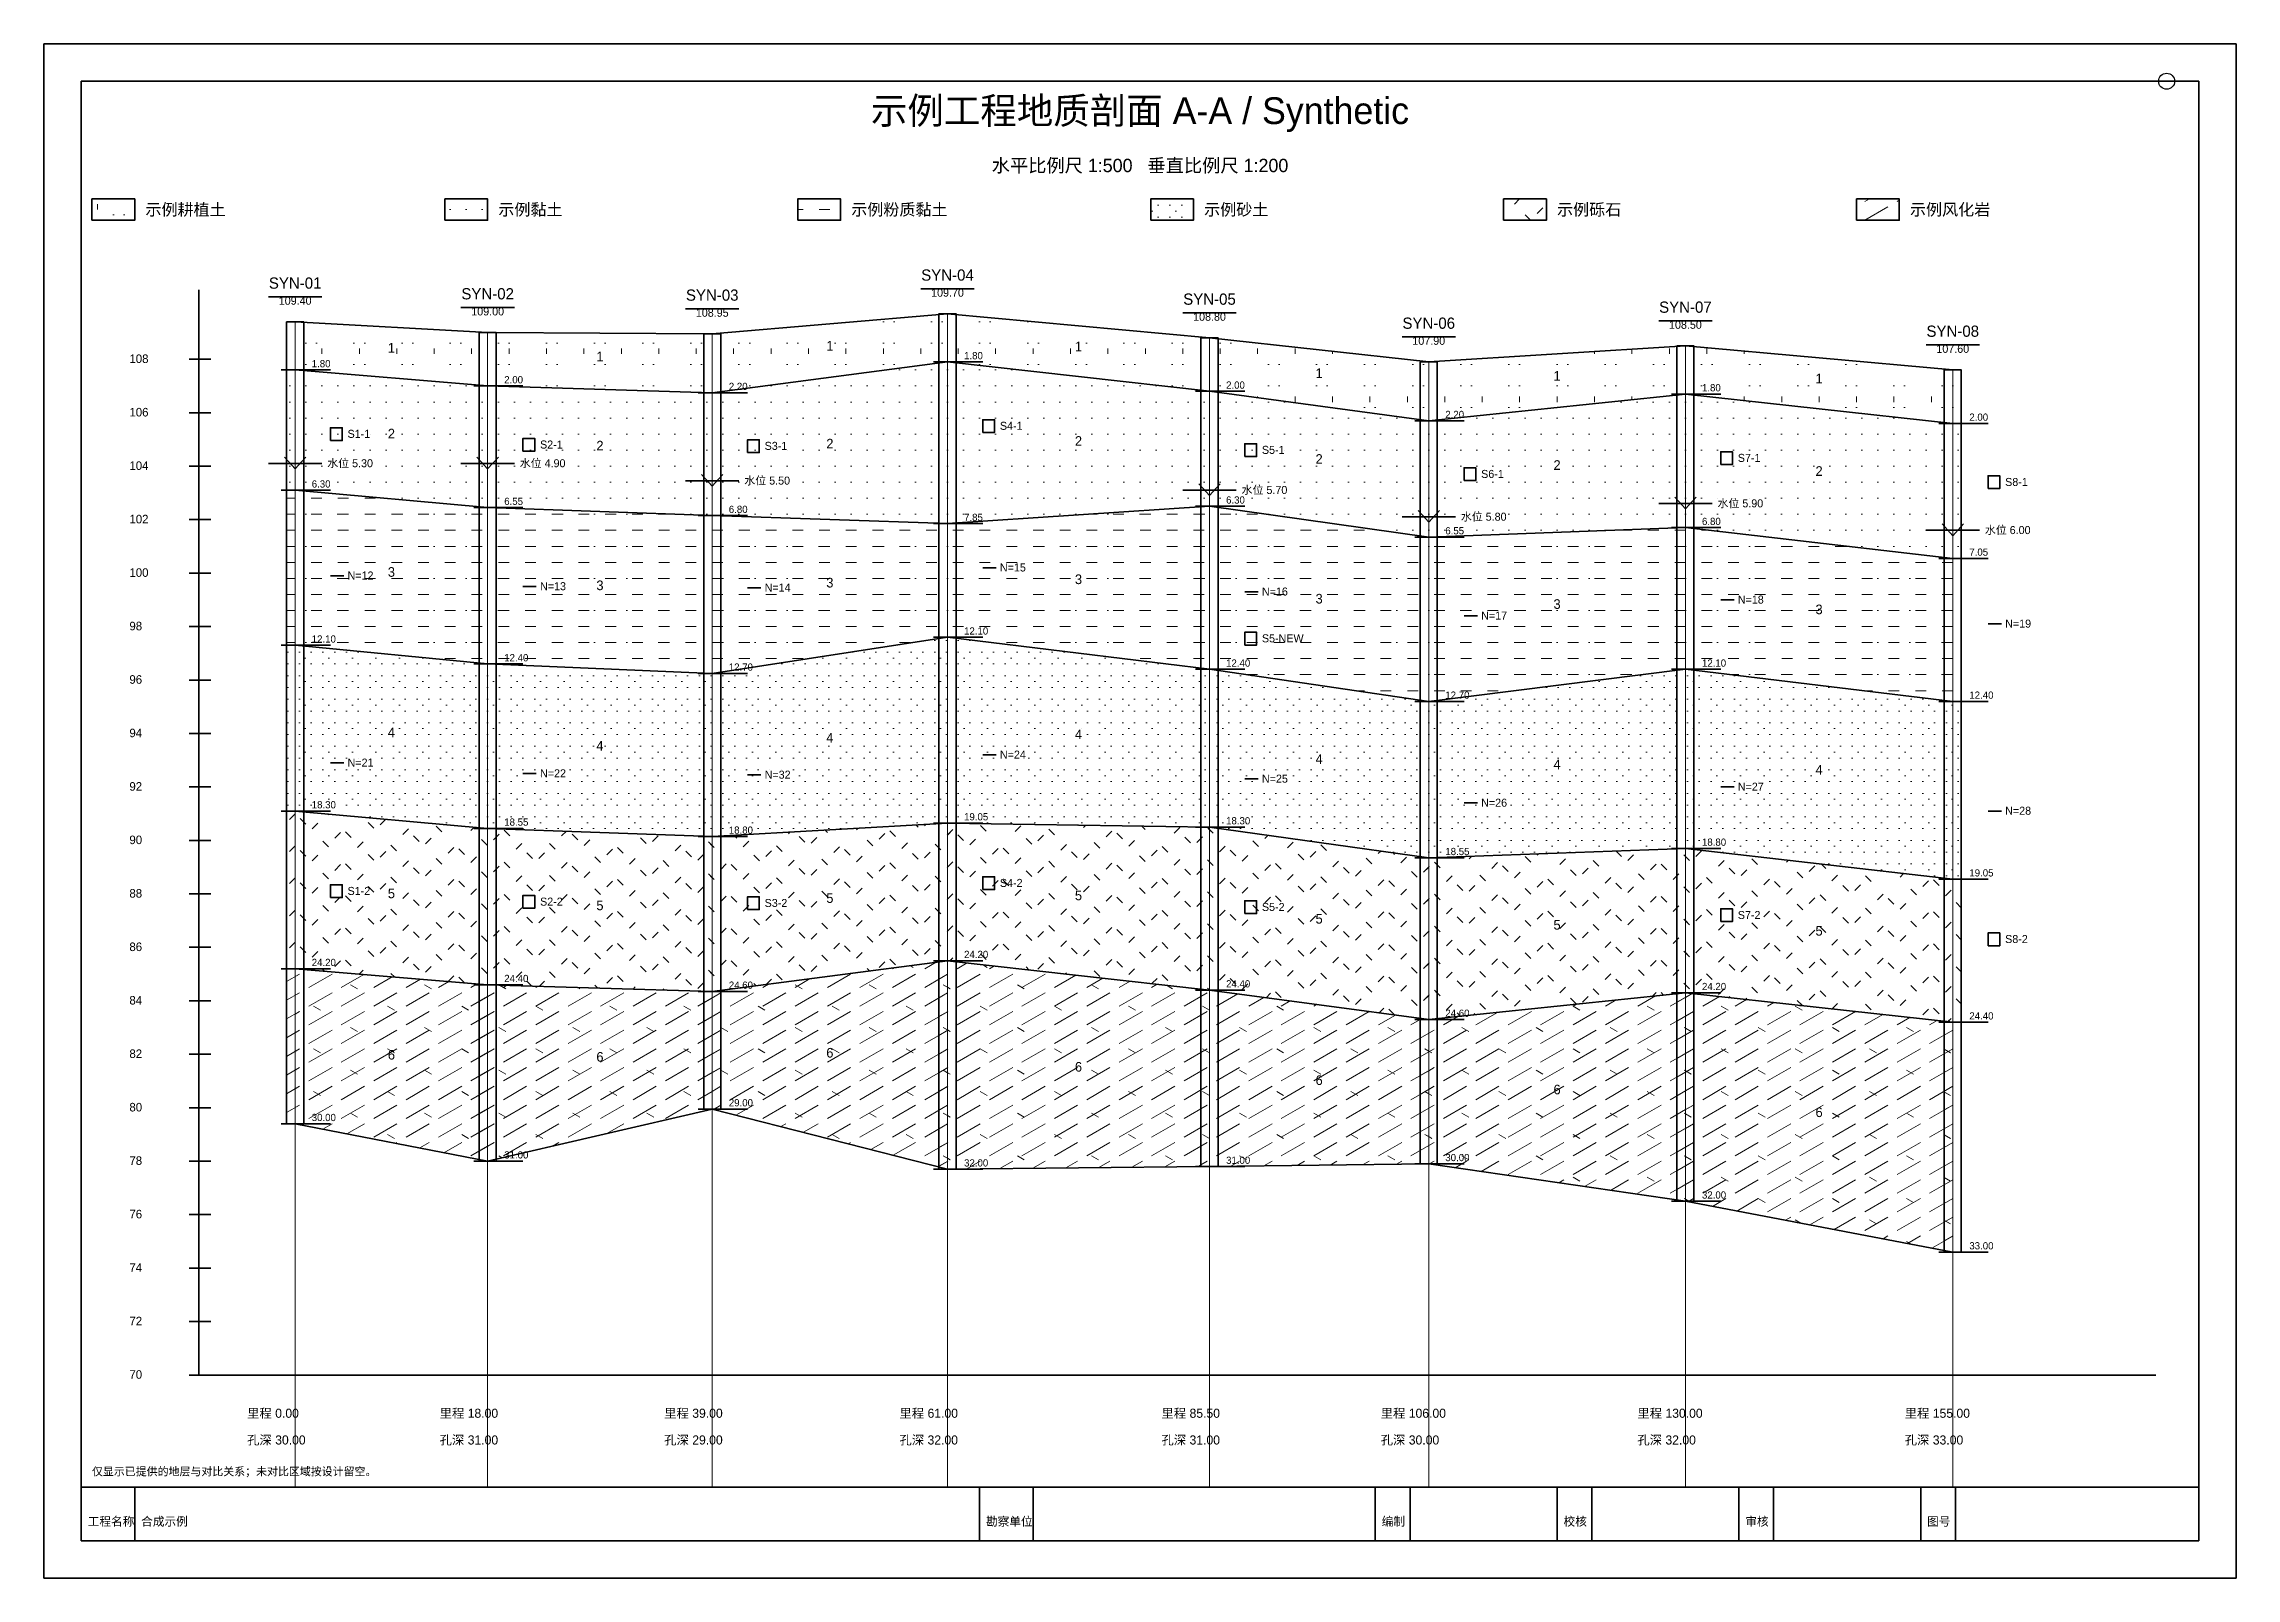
# Model space of a CAD drawing. Header units: millimetres. Extents: x 5 to 415, y 5 to 292.
import ezdxf
from ezdxf.enums import TextEntityAlignment as Align

# ---------------------------------------------------------------- set-up
doc = ezdxf.new("R2010")
doc.units = ezdxf.units.MM
doc.linetypes.add('GEO_2A0EAE730C511BD5_CONT', pattern=[0])
doc.layers.get('0').update_dxf_attribs({"linetype": 'CONTINUOUS'})
for name, color, linetype, lineweight in [('GEO_BOUNDARY', 7, 'GEO_2A0EAE730C511BD5_CONT', 35), ('GEO_FRAME', 7, 'GEO_2A0EAE730C511BD5_CONT', 35), ('GEO_GUIDE', 9, 'GEO_2A0EAE730C511BD5_CONT', 9), ('GEO_HATCH', 8, 'GEO_2A0EAE730C511BD5_CONT', 18), ('GEO_TEXT', 7, 'GEO_2A0EAE730C511BD5_CONT', 18)]:
    doc.layers.add(name, color=color, linetype=linetype, lineweight=lineweight)
doc.styles.get("Standard").update_dxf_attribs({"font": 'sans-serif'})
pattern_1 = [(0, (0, 0), (0, 3), [0, -3])]
pattern_2 = [(0, (0, 0), (0, 3), [2, -3]), (90, (0, 0), (6, 0), [0, -6])]
pattern_3 = [(0, (0, 0), (0, 2.2), [0, -2.2]), (0, (1.1, 1.1), (0, 4.4), [0, -4.4])]
pattern_4 = [(45, (0, 0), (0, 6), [1.5, -4.5]), (315, (2, 0), (0, 6), [1.5, -4.5])]
pattern_5 = [(30, (0, 0), (0, 3.5), [5, -2]), (330, (0, 0), (0, 8), [1.5, -6.5])]
pattern_6 = [(0, (0, 0), (0, 4), [0, -2, 0, -7]), (90, (1, 0), (7, 0), [1, -8])]

msp = doc.modelspace()

# ---------------------------------------------------------------- hatches: boundary and pattern name
at = {"layer": 'GEO_HATCH'}
h = msp.add_hatch(dxfattribs=at)
h.set_pattern_fill('GEO_TOPSOIL', color=256, style=0)
h.set_pattern_definition(pattern_6)
h.paths.add_polyline_path([(14, 259), (22, 259), (22, 263), (14, 263)])
h = msp.add_hatch(dxfattribs=at)
h.set_pattern_fill('GEO_FINE_SOIL', color=256, style=0)
h.set_pattern_definition(pattern_1)
h.paths.add_polyline_path([(80, 259), (88, 259), (88, 263), (80, 263)])
h = msp.add_hatch(dxfattribs=at)
h.set_pattern_fill('GEO_SILTY_CLAY', color=256, style=0)
h.set_pattern_definition(pattern_2)
h.paths.add_polyline_path([(146, 259), (154, 259), (154, 263), (146, 263)])
h = msp.add_hatch(dxfattribs=at)
h.set_pattern_fill('GEO_SAND', color=256, style=0)
h.set_pattern_definition(pattern_3)
h.paths.add_polyline_path([(212, 259), (220, 259), (220, 263), (212, 263)])
h = msp.add_hatch(dxfattribs=at)
h.set_pattern_fill('GEO_GRAVEL', color=256, style=0)
h.set_pattern_definition(pattern_4)
h.paths.add_polyline_path([(278, 259), (286, 259), (286, 263), (278, 263)])
h = msp.add_hatch(dxfattribs=at)
h.set_pattern_fill('GEO_WEATHERED_ROCK', color=256, style=0)
h.set_pattern_definition(pattern_5)
h.paths.add_polyline_path([(344, 259), (352, 259), (352, 263), (344, 263)])
h = msp.add_hatch(dxfattribs=at)
h.set_pattern_fill('GEO_TOPSOIL', color=256, style=0)
h.set_pattern_definition(pattern_6)
h.paths.add_polyline_path([(50.4, 231), (53.6, 231), (53.6, 240), (50.4, 240)])
h = msp.add_hatch(dxfattribs=at)
h.set_pattern_fill('GEO_TOPSOIL', color=256, style=0)
h.set_pattern_definition(pattern_6)
h.paths.add_polyline_path([(52, 231), (88, 228), (88, 238), (52, 240)])
h = msp.add_hatch(dxfattribs=at)
h.set_pattern_fill('GEO_TOPSOIL', color=256, style=0)
h.set_pattern_definition(pattern_6)
h.paths.add_polyline_path([(86.4, 228), (89.6, 228), (89.6, 238), (86.4, 238)])
h = msp.add_hatch(dxfattribs=at)
h.set_pattern_fill('GEO_TOPSOIL', color=256, style=0)
h.set_pattern_definition(pattern_6)
h.paths.add_polyline_path([(88, 228), (130, 226.75), (130, 237.75), (88, 238)])
h = msp.add_hatch(dxfattribs=at)
h.set_pattern_fill('GEO_TOPSOIL', color=256, style=0)
h.set_pattern_definition(pattern_6)
h.paths.add_polyline_path([(130, 226.75), (174, 232.5), (174, 241.5), (130, 237.75)])
h = msp.add_hatch(dxfattribs=at)
h.set_pattern_fill('GEO_TOPSOIL', color=256, style=0)
h.set_pattern_definition(pattern_6)
h.paths.add_polyline_path([(172.4, 232.5), (175.6, 232.5), (175.6, 241.5), (172.4, 241.5)])
h = msp.add_hatch(dxfattribs=at)
h.set_pattern_fill('GEO_TOPSOIL', color=256, style=0)
h.set_pattern_definition(pattern_6)
h.paths.add_polyline_path([(174, 232.5), (223, 227), (223, 237), (174, 241.5)])
h = msp.add_hatch(dxfattribs=at)
h.set_pattern_fill('GEO_TOPSOIL', color=256, style=0)
h.set_pattern_definition(pattern_6)
h.paths.add_polyline_path([(128.4, 226.75), (131.6, 226.75), (131.6, 237.75), (128.4, 237.75)])
h = msp.add_hatch(dxfattribs=at)
h.set_pattern_fill('GEO_TOPSOIL', color=256, style=0)
h.set_pattern_definition(pattern_6)
h.paths.add_polyline_path([(221.4, 227), (224.6, 227), (224.6, 237), (221.4, 237)])
h = msp.add_hatch(dxfattribs=at)
h.set_pattern_fill('GEO_TOPSOIL', color=256, style=0)
h.set_pattern_definition(pattern_6)
h.paths.add_polyline_path([(223, 227), (264, 221.5), (264, 232.5), (223, 237)])
h = msp.add_hatch(dxfattribs=at)
h.set_pattern_fill('GEO_TOPSOIL', color=256, style=0)
h.set_pattern_definition(pattern_6)
h.paths.add_polyline_path([(264, 221.5), (312, 226.5), (312, 235.5), (264, 232.5)])
h = msp.add_hatch(dxfattribs=at)
h.set_pattern_fill('GEO_TOPSOIL', color=256, style=0)
h.set_pattern_definition(pattern_6)
h.paths.add_polyline_path([(310.4, 226.5), (313.6, 226.5), (313.6, 235.5), (310.4, 235.5)])
h = msp.add_hatch(dxfattribs=at)
h.set_pattern_fill('GEO_TOPSOIL', color=256, style=0)
h.set_pattern_definition(pattern_6)
h.paths.add_polyline_path([(312, 226.5), (362, 221), (362, 231), (312, 235.5)])
h = msp.add_hatch(dxfattribs=at)
h.set_pattern_fill('GEO_FINE_SOIL', color=256, style=0)
h.set_pattern_definition(pattern_1)
h.paths.add_polyline_path([(50.4, 208.5), (53.6, 208.5), (53.6, 231), (50.4, 231)])
h = msp.add_hatch(dxfattribs=at)
h.set_pattern_fill('GEO_FINE_SOIL', color=256, style=0)
h.set_pattern_definition(pattern_1)
h.paths.add_polyline_path([(52, 208.5), (88, 205.25), (88, 228), (52, 231)])
h = msp.add_hatch(dxfattribs=at)
h.set_pattern_fill('GEO_FINE_SOIL', color=256, style=0)
h.set_pattern_definition(pattern_1)
h.paths.add_polyline_path([(130, 203.75), (174, 202.25), (174, 232.5), (130, 226.75)])
h = msp.add_hatch(dxfattribs=at)
h.set_pattern_fill('GEO_FINE_SOIL', color=256, style=0)
h.set_pattern_definition(pattern_1)
h.paths.add_polyline_path([(172.4, 202.25), (175.6, 202.25), (175.6, 232.5), (172.4, 232.5)])
h = msp.add_hatch(dxfattribs=at)
h.set_pattern_fill('GEO_FINE_SOIL', color=256, style=0)
h.set_pattern_definition(pattern_1)
h.paths.add_polyline_path([(174, 202.25), (223, 205.5), (223, 227), (174, 232.5)])
h = msp.add_hatch(dxfattribs=at)
h.set_pattern_fill('GEO_TOPSOIL', color=256, style=0)
h.set_pattern_definition(pattern_6)
h.paths.add_polyline_path([(262.4, 221.5), (265.6, 221.5), (265.6, 232.5), (262.4, 232.5)])
h = msp.add_hatch(dxfattribs=at)
h.set_pattern_fill('GEO_TOPSOIL', color=256, style=0)
h.set_pattern_definition(pattern_6)
h.paths.add_polyline_path([(360.4, 221), (363.6, 221), (363.6, 231), (360.4, 231)])
h = msp.add_hatch(dxfattribs=at)
h.set_pattern_fill('GEO_FINE_SOIL', color=256, style=0)
h.set_pattern_definition(pattern_1)
h.paths.add_polyline_path([(86.4, 205.25), (89.6, 205.25), (89.6, 228), (86.4, 228)])
h = msp.add_hatch(dxfattribs=at)
h.set_pattern_fill('GEO_FINE_SOIL', color=256, style=0)
h.set_pattern_definition(pattern_1)
h.paths.add_polyline_path([(88, 205.25), (130, 203.75), (130, 226.75), (88, 228)])
h = msp.add_hatch(dxfattribs=at)
h.set_pattern_fill('GEO_FINE_SOIL', color=256, style=0)
h.set_pattern_definition(pattern_1)
h.paths.add_polyline_path([(128.4, 203.75), (131.6, 203.75), (131.6, 226.75), (128.4, 226.75)])
h = msp.add_hatch(dxfattribs=at)
h.set_pattern_fill('GEO_FINE_SOIL', color=256, style=0)
h.set_pattern_definition(pattern_1)
h.paths.add_polyline_path([(221.4, 205.5), (224.6, 205.5), (224.6, 227), (221.4, 227)])
h = msp.add_hatch(dxfattribs=at)
h.set_pattern_fill('GEO_FINE_SOIL', color=256, style=0)
h.set_pattern_definition(pattern_1)
h.paths.add_polyline_path([(223, 205.5), (264, 199.75), (264, 221.5), (223, 227)])
h = msp.add_hatch(dxfattribs=at)
h.set_pattern_fill('GEO_FINE_SOIL', color=256, style=0)
h.set_pattern_definition(pattern_1)
h.paths.add_polyline_path([(264, 199.75), (312, 201.5), (312, 226.5), (264, 221.5)])
h = msp.add_hatch(dxfattribs=at)
h.set_pattern_fill('GEO_FINE_SOIL', color=256, style=0)
h.set_pattern_definition(pattern_1)
h.paths.add_polyline_path([(310.4, 201.5), (313.6, 201.5), (313.6, 226.5), (310.4, 226.5)])
h = msp.add_hatch(dxfattribs=at)
h.set_pattern_fill('GEO_FINE_SOIL', color=256, style=0)
h.set_pattern_definition(pattern_1)
h.paths.add_polyline_path([(312, 201.5), (362, 195.75), (362, 221), (312, 226.5)])
h = msp.add_hatch(dxfattribs=at)
h.set_pattern_fill('GEO_FINE_SOIL', color=256, style=0)
h.set_pattern_definition(pattern_1)
h.paths.add_polyline_path([(262.4, 199.75), (265.6, 199.75), (265.6, 221.5), (262.4, 221.5)])
h = msp.add_hatch(dxfattribs=at)
h.set_pattern_fill('GEO_FINE_SOIL', color=256, style=0)
h.set_pattern_definition(pattern_1)
h.paths.add_polyline_path([(360.4, 195.75), (363.6, 195.75), (363.6, 221), (360.4, 221)])
h = msp.add_hatch(dxfattribs=at)
h.set_pattern_fill('GEO_SILTY_CLAY', color=256, style=0)
h.set_pattern_definition(pattern_2)
h.paths.add_polyline_path([(50.4, 179.5), (53.6, 179.5), (53.6, 208.5), (50.4, 208.5)])
h = msp.add_hatch(dxfattribs=at)
h.set_pattern_fill('GEO_SILTY_CLAY', color=256, style=0)
h.set_pattern_definition(pattern_2)
h.paths.add_polyline_path([(52, 179.5), (88, 176), (88, 205.25), (52, 208.5)])
h = msp.add_hatch(dxfattribs=at)
h.set_pattern_fill('GEO_SILTY_CLAY', color=256, style=0)
h.set_pattern_definition(pattern_2)
h.paths.add_polyline_path([(86.4, 176), (89.6, 176), (89.6, 205.25), (86.4, 205.25)])
h = msp.add_hatch(dxfattribs=at)
h.set_pattern_fill('GEO_SILTY_CLAY', color=256, style=0)
h.set_pattern_definition(pattern_2)
h.paths.add_polyline_path([(88, 176), (130, 174.25), (130, 203.75), (88, 205.25)])
h = msp.add_hatch(dxfattribs=at)
h.set_pattern_fill('GEO_SILTY_CLAY', color=256, style=0)
h.set_pattern_definition(pattern_2)
h.paths.add_polyline_path([(174, 181), (223, 175), (223, 205.5), (174, 202.25)])
h = msp.add_hatch(dxfattribs=at)
h.set_pattern_fill('GEO_SILTY_CLAY', color=256, style=0)
h.set_pattern_definition(pattern_2)
h.paths.add_polyline_path([(221.4, 175), (224.6, 175), (224.6, 205.5), (221.4, 205.5)])
h = msp.add_hatch(dxfattribs=at)
h.set_pattern_fill('GEO_SILTY_CLAY', color=256, style=0)
h.set_pattern_definition(pattern_2)
h.paths.add_polyline_path([(223, 175), (264, 169), (264, 199.75), (223, 205.5)])
h = msp.add_hatch(dxfattribs=at)
h.set_pattern_fill('GEO_SILTY_CLAY', color=256, style=0)
h.set_pattern_definition(pattern_2)
h.paths.add_polyline_path([(128.4, 174.25), (131.6, 174.25), (131.6, 203.75), (128.4, 203.75)])
h = msp.add_hatch(dxfattribs=at)
h.set_pattern_fill('GEO_SILTY_CLAY', color=256, style=0)
h.set_pattern_definition(pattern_2)
h.paths.add_polyline_path([(130, 174.25), (174, 181), (174, 202.25), (130, 203.75)])
h = msp.add_hatch(dxfattribs=at)
h.set_pattern_fill('GEO_SILTY_CLAY', color=256, style=0)
h.set_pattern_definition(pattern_2)
h.paths.add_polyline_path([(172.4, 181), (175.6, 181), (175.6, 202.25), (172.4, 202.25)])
h = msp.add_hatch(dxfattribs=at)
h.set_pattern_fill('GEO_SILTY_CLAY', color=256, style=0)
h.set_pattern_definition(pattern_2)
h.paths.add_polyline_path([(264, 169), (312, 175), (312, 201.5), (264, 199.75)])
h = msp.add_hatch(dxfattribs=at)
h.set_pattern_fill('GEO_SILTY_CLAY', color=256, style=0)
h.set_pattern_definition(pattern_2)
h.paths.add_polyline_path([(310.4, 175), (313.6, 175), (313.6, 201.5), (310.4, 201.5)])
h = msp.add_hatch(dxfattribs=at)
h.set_pattern_fill('GEO_SILTY_CLAY', color=256, style=0)
h.set_pattern_definition(pattern_2)
h.paths.add_polyline_path([(312, 175), (362, 169), (362, 195.75), (312, 201.5)])
h = msp.add_hatch(dxfattribs=at)
h.set_pattern_fill('GEO_SILTY_CLAY', color=256, style=0)
h.set_pattern_definition(pattern_2)
h.paths.add_polyline_path([(262.4, 169), (265.6, 169), (265.6, 199.75), (262.4, 199.75)])
h = msp.add_hatch(dxfattribs=at)
h.set_pattern_fill('GEO_SILTY_CLAY', color=256, style=0)
h.set_pattern_definition(pattern_2)
h.paths.add_polyline_path([(360.4, 169), (363.6, 169), (363.6, 195.75), (360.4, 195.75)])
h = msp.add_hatch(dxfattribs=at)
h.set_pattern_fill('GEO_SAND', color=256, style=0)
h.set_pattern_definition(pattern_3)
h.paths.add_polyline_path([(130, 143.75), (174, 146.25), (174, 181), (130, 174.25)])
h = msp.add_hatch(dxfattribs=at)
h.set_pattern_fill('GEO_SAND', color=256, style=0)
h.set_pattern_definition(pattern_3)
h.paths.add_polyline_path([(172.4, 146.25), (175.6, 146.25), (175.6, 181), (172.4, 181)])
h = msp.add_hatch(dxfattribs=at)
h.set_pattern_fill('GEO_SAND', color=256, style=0)
h.set_pattern_definition(pattern_3)
h.paths.add_polyline_path([(174, 146.25), (223, 145.5), (223, 175), (174, 181)])
h = msp.add_hatch(dxfattribs=at)
h.set_pattern_fill('GEO_SAND', color=256, style=0)
h.set_pattern_definition(pattern_3)
h.paths.add_polyline_path([(50.4, 148.5), (53.6, 148.5), (53.6, 179.5), (50.4, 179.5)])
h = msp.add_hatch(dxfattribs=at)
h.set_pattern_fill('GEO_SAND', color=256, style=0)
h.set_pattern_definition(pattern_3)
h.paths.add_polyline_path([(52, 148.5), (88, 145.25), (88, 176), (52, 179.5)])
h = msp.add_hatch(dxfattribs=at)
h.set_pattern_fill('GEO_SAND', color=256, style=0)
h.set_pattern_definition(pattern_3)
h.paths.add_polyline_path([(86.4, 145.25), (89.6, 145.25), (89.6, 176), (86.4, 176)])
h = msp.add_hatch(dxfattribs=at)
h.set_pattern_fill('GEO_SAND', color=256, style=0)
h.set_pattern_definition(pattern_3)
h.paths.add_polyline_path([(88, 145.25), (130, 143.75), (130, 174.25), (88, 176)])
h = msp.add_hatch(dxfattribs=at)
h.set_pattern_fill('GEO_SAND', color=256, style=0)
h.set_pattern_definition(pattern_3)
h.paths.add_polyline_path([(128.4, 143.75), (131.6, 143.75), (131.6, 174.25), (128.4, 174.25)])
h = msp.add_hatch(dxfattribs=at)
h.set_pattern_fill('GEO_SAND', color=256, style=0)
h.set_pattern_definition(pattern_3)
h.paths.add_polyline_path([(221.4, 145.5), (224.6, 145.5), (224.6, 175), (221.4, 175)])
h = msp.add_hatch(dxfattribs=at)
h.set_pattern_fill('GEO_SAND', color=256, style=0)
h.set_pattern_definition(pattern_3)
h.paths.add_polyline_path([(223, 145.5), (264, 139.75), (264, 169), (223, 175)])
h = msp.add_hatch(dxfattribs=at)
h.set_pattern_fill('GEO_SAND', color=256, style=0)
h.set_pattern_definition(pattern_3)
h.paths.add_polyline_path([(264, 139.75), (312, 141.5), (312, 175), (264, 169)])
h = msp.add_hatch(dxfattribs=at)
h.set_pattern_fill('GEO_SAND', color=256, style=0)
h.set_pattern_definition(pattern_3)
h.paths.add_polyline_path([(310.4, 141.5), (313.6, 141.5), (313.6, 175), (310.4, 175)])
h = msp.add_hatch(dxfattribs=at)
h.set_pattern_fill('GEO_SAND', color=256, style=0)
h.set_pattern_definition(pattern_3)
h.paths.add_polyline_path([(312, 141.5), (362, 135.75), (362, 169), (312, 175)])
h = msp.add_hatch(dxfattribs=at)
h.set_pattern_fill('GEO_SAND', color=256, style=0)
h.set_pattern_definition(pattern_3)
h.paths.add_polyline_path([(262.4, 139.75), (265.6, 139.75), (265.6, 169), (262.4, 169)])
h = msp.add_hatch(dxfattribs=at)
h.set_pattern_fill('GEO_SAND', color=256, style=0)
h.set_pattern_definition(pattern_3)
h.paths.add_polyline_path([(360.4, 135.75), (363.6, 135.75), (363.6, 169), (360.4, 169)])
h = msp.add_hatch(dxfattribs=at)
h.set_pattern_fill('GEO_GRAVEL', color=256, style=0)
h.set_pattern_definition(pattern_4)
h.paths.add_polyline_path([(50.4, 119), (53.6, 119), (53.6, 148.5), (50.4, 148.5)])
h = msp.add_hatch(dxfattribs=at)
h.set_pattern_fill('GEO_GRAVEL', color=256, style=0)
h.set_pattern_definition(pattern_4)
h.paths.add_polyline_path([(52, 119), (88, 116), (88, 145.25), (52, 148.5)])
h = msp.add_hatch(dxfattribs=at)
h.set_pattern_fill('GEO_GRAVEL', color=256, style=0)
h.set_pattern_definition(pattern_4)
h.paths.add_polyline_path([(86.4, 116), (89.6, 116), (89.6, 145.25), (86.4, 145.25)])
h = msp.add_hatch(dxfattribs=at)
h.set_pattern_fill('GEO_GRAVEL', color=256, style=0)
h.set_pattern_definition(pattern_4)
h.paths.add_polyline_path([(88, 116), (130, 114.75), (130, 143.75), (88, 145.25)])
h = msp.add_hatch(dxfattribs=at)
h.set_pattern_fill('GEO_GRAVEL', color=256, style=0)
h.set_pattern_definition(pattern_4)
h.paths.add_polyline_path([(128.4, 114.75), (131.6, 114.75), (131.6, 143.75), (128.4, 143.75)])
h = msp.add_hatch(dxfattribs=at)
h.set_pattern_fill('GEO_GRAVEL', color=256, style=0)
h.set_pattern_definition(pattern_4)
h.paths.add_polyline_path([(130, 114.75), (174, 120.5), (174, 146.25), (130, 143.75)])
h = msp.add_hatch(dxfattribs=at)
h.set_pattern_fill('GEO_GRAVEL', color=256, style=0)
h.set_pattern_definition(pattern_4)
h.paths.add_polyline_path([(172.4, 120.5), (175.6, 120.5), (175.6, 146.25), (172.4, 146.25)])
h = msp.add_hatch(dxfattribs=at)
h.set_pattern_fill('GEO_GRAVEL', color=256, style=0)
h.set_pattern_definition(pattern_4)
h.paths.add_polyline_path([(174, 120.5), (223, 115), (223, 145.5), (174, 146.25)])
h = msp.add_hatch(dxfattribs=at)
h.set_pattern_fill('GEO_GRAVEL', color=256, style=0)
h.set_pattern_definition(pattern_4)
h.paths.add_polyline_path([(221.4, 115), (224.6, 115), (224.6, 145.5), (221.4, 145.5)])
h = msp.add_hatch(dxfattribs=at)
h.set_pattern_fill('GEO_GRAVEL', color=256, style=0)
h.set_pattern_definition(pattern_4)
h.paths.add_polyline_path([(223, 115), (264, 109.5), (264, 139.75), (223, 145.5)])
h = msp.add_hatch(dxfattribs=at)
h.set_pattern_fill('GEO_GRAVEL', color=256, style=0)
h.set_pattern_definition(pattern_4)
h.paths.add_polyline_path([(262.4, 109.5), (265.6, 109.5), (265.6, 139.75), (262.4, 139.75)])
h = msp.add_hatch(dxfattribs=at)
h.set_pattern_fill('GEO_GRAVEL', color=256, style=0)
h.set_pattern_definition(pattern_4)
h.paths.add_polyline_path([(264, 109.5), (312, 114.5), (312, 141.5), (264, 139.75)])
h = msp.add_hatch(dxfattribs=at)
h.set_pattern_fill('GEO_GRAVEL', color=256, style=0)
h.set_pattern_definition(pattern_4)
h.paths.add_polyline_path([(310.4, 114.5), (313.6, 114.5), (313.6, 141.5), (310.4, 141.5)])
h = msp.add_hatch(dxfattribs=at)
h.set_pattern_fill('GEO_GRAVEL', color=256, style=0)
h.set_pattern_definition(pattern_4)
h.paths.add_polyline_path([(312, 114.5), (362, 109), (362, 135.75), (312, 141.5)])
h = msp.add_hatch(dxfattribs=at)
h.set_pattern_fill('GEO_GRAVEL', color=256, style=0)
h.set_pattern_definition(pattern_4)
h.paths.add_polyline_path([(360.4, 109), (363.6, 109), (363.6, 135.75), (360.4, 135.75)])
h = msp.add_hatch(dxfattribs=at)
h.set_pattern_fill('GEO_WEATHERED_ROCK', color=256, style=0)
h.set_pattern_definition(pattern_5)
h.paths.add_polyline_path([(50.4, 90), (53.6, 90), (53.6, 119), (50.4, 119)])
h = msp.add_hatch(dxfattribs=at)
h.set_pattern_fill('GEO_WEATHERED_ROCK', color=256, style=0)
h.set_pattern_definition(pattern_5)
h.paths.add_polyline_path([(52, 90), (88, 83), (88, 116), (52, 119)])
h = msp.add_hatch(dxfattribs=at)
h.set_pattern_fill('GEO_WEATHERED_ROCK', color=256, style=0)
h.set_pattern_definition(pattern_5)
h.paths.add_polyline_path([(130, 92.75), (174, 81.5), (174, 120.5), (130, 114.75)])
h = msp.add_hatch(dxfattribs=at)
h.set_pattern_fill('GEO_WEATHERED_ROCK', color=256, style=0)
h.set_pattern_definition(pattern_5)
h.paths.add_polyline_path([(172.4, 81.5), (175.6, 81.5), (175.6, 120.5), (172.4, 120.5)])
h = msp.add_hatch(dxfattribs=at)
h.set_pattern_fill('GEO_WEATHERED_ROCK', color=256, style=0)
h.set_pattern_definition(pattern_5)
h.paths.add_polyline_path([(174, 81.5), (223, 82), (223, 115), (174, 120.5)])
h = msp.add_hatch(dxfattribs=at)
h.set_pattern_fill('GEO_WEATHERED_ROCK', color=256, style=0)
h.set_pattern_definition(pattern_5)
h.paths.add_polyline_path([(86.4, 83), (89.6, 83), (89.6, 116), (86.4, 116)])
h = msp.add_hatch(dxfattribs=at)
h.set_pattern_fill('GEO_WEATHERED_ROCK', color=256, style=0)
h.set_pattern_definition(pattern_5)
h.paths.add_polyline_path([(88, 83), (130, 92.75), (130, 114.75), (88, 116)])
h = msp.add_hatch(dxfattribs=at)
h.set_pattern_fill('GEO_WEATHERED_ROCK', color=256, style=0)
h.set_pattern_definition(pattern_5)
h.paths.add_polyline_path([(221.4, 82), (224.6, 82), (224.6, 115), (221.4, 115)])
h = msp.add_hatch(dxfattribs=at)
h.set_pattern_fill('GEO_WEATHERED_ROCK', color=256, style=0)
h.set_pattern_definition(pattern_5)
h.paths.add_polyline_path([(223, 82), (264, 82.5), (264, 109.5), (223, 115)])
h = msp.add_hatch(dxfattribs=at)
h.set_pattern_fill('GEO_WEATHERED_ROCK', color=256, style=0)
h.set_pattern_definition(pattern_5)
h.paths.add_polyline_path([(128.4, 92.75), (131.6, 92.75), (131.6, 114.75), (128.4, 114.75)])
h = msp.add_hatch(dxfattribs=at)
h.set_pattern_fill('GEO_WEATHERED_ROCK', color=256, style=0)
h.set_pattern_definition(pattern_5)
h.paths.add_polyline_path([(264, 82.5), (312, 75.5), (312, 114.5), (264, 109.5)])
h = msp.add_hatch(dxfattribs=at)
h.set_pattern_fill('GEO_WEATHERED_ROCK', color=256, style=0)
h.set_pattern_definition(pattern_5)
h.paths.add_polyline_path([(310.4, 75.5), (313.6, 75.5), (313.6, 114.5), (310.4, 114.5)])
h = msp.add_hatch(dxfattribs=at)
h.set_pattern_fill('GEO_WEATHERED_ROCK', color=256, style=0)
h.set_pattern_definition(pattern_5)
h.paths.add_polyline_path([(312, 75.5), (362, 66), (362, 109), (312, 114.5)])
h = msp.add_hatch(dxfattribs=at)
h.set_pattern_fill('GEO_WEATHERED_ROCK', color=256, style=0)
h.set_pattern_definition(pattern_5)
h.paths.add_polyline_path([(262.4, 82.5), (265.6, 82.5), (265.6, 109.5), (262.4, 109.5)])
h = msp.add_hatch(dxfattribs=at)
h.set_pattern_fill('GEO_WEATHERED_ROCK', color=256, style=0)
h.set_pattern_definition(pattern_5)
h.paths.add_polyline_path([(360.4, 66), (363.6, 66), (363.6, 109), (360.4, 109)])

# ---------------------------------------------------------------- linework, layer by layer
msp.add_circle((402, 285), 1.5)
at = {"layer": 'GEO_BOUNDARY'}
for p, q in [((34, 43), (34, 246)), ((169, 246.2), (179, 246.2)), ((47, 244.7), (57, 244.7)), ((83, 242.7), (93, 242.7)), ((125, 242.45), (135, 242.45)), ((52, 240), (88, 238)), ((88, 238), (130, 237.75)), ((130, 237.75), (174, 241.5)), ((174, 241.5), (223, 237)), ((218, 241.7), (228, 241.7)), ((307, 240.2), (317, 240.2)), ((223, 237), (264, 232.5)), ((259, 237.2), (269, 237.2)), ((264, 232.5), (312, 235.5)), ((312, 235.5), (362, 231)), ((357, 235.7), (367, 235.7)), ((32.2, 233), (36.2, 233)), ((49.4, 231), (58.6, 231)), ((52, 231), (88, 228)), ((52, 231), (88, 228)), ((130, 226.75), (174, 232.5)), ((130, 226.75), (174, 232.5)), ((171.4, 232.5), (180.6, 232.5)), ((174, 232.5), (223, 227)), ((174, 232.5), (223, 227)), ((85.4, 228), (94.6, 228)), ((88, 228), (130, 226.75)), ((88, 228), (130, 226.75)), ((127.4, 226.75), (136.6, 226.75)), ((220.4, 227), (229.6, 227)), ((223, 227), (264, 221.5)), ((223, 227), (264, 221.5)), ((264, 221.5), (312, 226.5)), ((264, 221.5), (312, 226.5)), ((309.4, 226.5), (318.6, 226.5)), ((312, 226.5), (362, 221)), ((312, 226.5), (362, 221)), ((32.2, 223), (36.2, 223)), ((261.4, 221.5), (270.6, 221.5)), ((359.4, 221), (368.6, 221)), ((47, 213.5), (57, 213.5)), ((83, 213.5), (93, 213.5)), ((32.2, 213), (36.2, 213)), ((125, 210.25), (135, 210.25)), ((49.4, 208.5), (58.6, 208.5)), ((52, 208.5), (88, 205.25)), ((52, 208.5), (88, 205.25)), ((85.4, 205.25), (94.6, 205.25)), ((88, 205.25), (130, 203.75)), ((88, 205.25), (130, 203.75)), ((174, 202.25), (223, 205.5)), ((174, 202.25), (223, 205.5)), ((218, 208.5), (228, 208.5)), ((220.4, 205.5), (229.6, 205.5)), ((223, 205.5), (264, 199.75)), ((223, 205.5), (264, 199.75)), ((307, 206), (317, 206)), ((32.2, 203), (36.2, 203)), ((127.4, 203.75), (136.6, 203.75)), ((130, 203.75), (174, 202.25)), ((130, 203.75), (174, 202.25)), ((171.4, 202.25), (180.6, 202.25)), ((259, 203.5), (269, 203.5)), ((264, 199.75), (312, 201.5)), ((264, 199.75), (312, 201.5)), ((309.4, 201.5), (318.6, 201.5)), ((312, 201.5), (362, 195.75)), ((312, 201.5), (362, 195.75)), ((357, 201), (367, 201)), ((261.4, 199.75), (270.6, 199.75)), ((32.2, 193), (36.2, 193)), ((180.6, 194), (183.1, 194)), ((359.4, 195.75), (368.6, 195.75)), ((58.6, 192.5), (61.1, 192.5)), ((94.6, 190.5), (97.1, 190.5)), ((136.6, 190.25), (139.1, 190.25)), ((229.6, 189.5), (232.1, 189.5)), ((270.6, 185), (273.1, 185)), ((318.6, 188), (321.1, 188)), ((32.2, 183), (36.2, 183)), ((130, 174.25), (174, 181)), ((130, 174.25), (174, 181)), ((171.4, 181), (180.6, 181)), ((174, 181), (223, 175)), ((174, 181), (223, 175)), ((368.6, 183.5), (371.1, 183.5)), ((49.4, 179.5), (58.6, 179.5)), ((52, 179.5), (88, 176)), ((52, 179.5), (88, 176)), ((32.2, 173), (36.2, 173)), ((85.4, 176), (94.6, 176)), ((88, 176), (130, 174.25)), ((88, 176), (130, 174.25)), ((127.4, 174.25), (136.6, 174.25)), ((220.4, 175), (229.6, 175)), ((223, 175), (264, 169)), ((223, 175), (264, 169)), ((264, 169), (312, 175)), ((264, 169), (312, 175)), ((309.4, 175), (318.6, 175)), ((312, 175), (362, 169)), ((312, 175), (362, 169)), ((261.4, 169), (270.6, 169)), ((359.4, 169), (368.6, 169)), ((32.2, 163), (36.2, 163)), ((58.6, 157.5), (61.1, 157.5)), ((180.6, 159), (183.1, 159)), ((32.2, 153), (36.2, 153)), ((94.6, 155.5), (97.1, 155.5)), ((136.6, 155.25), (139.1, 155.25)), ((229.6, 154.5), (232.1, 154.5)), ((318.6, 153), (321.1, 153)), ((49.4, 148.5), (58.6, 148.5)), ((52, 148.5), (88, 145.25)), ((52, 148.5), (88, 145.25)), ((270.6, 150), (273.1, 150)), ((368.6, 148.5), (371.1, 148.5)), ((85.4, 145.25), (94.6, 145.25)), ((88, 145.25), (130, 143.75)), ((88, 145.25), (130, 143.75)), ((127.4, 143.75), (136.6, 143.75)), ((130, 143.75), (174, 146.25)), ((130, 143.75), (174, 146.25)), ((171.4, 146.25), (180.6, 146.25)), ((174, 146.25), (223, 145.5)), ((174, 146.25), (223, 145.5)), ((220.4, 145.5), (229.6, 145.5)), ((223, 145.5), (264, 139.75)), ((223, 145.5), (264, 139.75)), ((32.2, 143), (36.2, 143)), ((261.4, 139.75), (270.6, 139.75)), ((264, 139.75), (312, 141.5)), ((264, 139.75), (312, 141.5)), ((309.4, 141.5), (318.6, 141.5)), ((312, 141.5), (362, 135.75)), ((312, 141.5), (362, 135.75)), ((359.4, 135.75), (368.6, 135.75)), ((32.2, 133), (36.2, 133)), ((32.2, 123), (36.2, 123)), ((49.4, 119), (58.6, 119)), ((52, 119), (88, 116)), ((52, 119), (88, 116)), ((130, 114.75), (174, 120.5)), ((130, 114.75), (174, 120.5)), ((171.4, 120.5), (180.6, 120.5)), ((174, 120.5), (223, 115)), ((174, 120.5), (223, 115)), ((85.4, 116), (94.6, 116)), ((88, 116), (130, 114.75)), ((88, 116), (130, 114.75)), ((220.4, 115), (229.6, 115)), ((223, 115), (264, 109.5)), ((223, 115), (264, 109.5)), ((32.2, 113), (36.2, 113)), ((127.4, 114.75), (136.6, 114.75)), ((264, 109.5), (312, 114.5)), ((264, 109.5), (312, 114.5)), ((309.4, 114.5), (318.6, 114.5)), ((312, 114.5), (362, 109)), ((312, 114.5), (362, 109)), ((261.4, 109.5), (270.6, 109.5)), ((359.4, 109), (368.6, 109)), ((32.2, 103), (36.2, 103)), ((32.2, 93), (36.2, 93)), ((88, 83), (130, 92.75)), ((127.4, 92.75), (136.6, 92.75)), ((130, 92.75), (174, 81.5)), ((49.4, 90), (58.6, 90)), ((52, 90), (88, 83)), ((32.2, 83), (36.2, 83)), ((85.4, 83), (94.6, 83)), ((174, 81.5), (223, 82)), ((220.4, 82), (229.6, 82)), ((223, 82), (264, 82.5)), ((261.4, 82.5), (270.6, 82.5)), ((264, 82.5), (312, 75.5)), ((171.4, 81.5), (180.6, 81.5)), ((309.4, 75.5), (318.6, 75.5)), ((312, 75.5), (362, 66)), ((32.2, 73), (36.2, 73)), ((359.4, 66), (368.6, 66)), ((32.2, 63), (36.2, 63)), ((32.2, 53), (36.2, 53)), ((32.2, 43), (36.2, 43)), ((34, 43), (400, 43)), ((22, 12), (22, 22)), ((190, 12), (190, 22)), ((260.5, 12), (260.5, 22)), ((294.5, 12), (294.5, 22)), ((328.5, 12), (328.5, 22)), ((362.5, 12), (362.5, 22))]:
    msp.add_line(p, q, dxfattribs=at)
for points in [[(14, 259), (22, 259), (22, 263), (14, 263)], [(80, 259), (88, 259), (88, 263), (80, 263)], [(146, 259), (154, 259), (154, 263), (146, 263)], [(212, 259), (220, 259), (220, 263), (212, 263)], [(278, 259), (286, 259), (286, 263), (278, 263)], [(344, 259), (352, 259), (352, 263), (344, 263)], [(50.4, 90), (53.6, 90), (53.6, 240), (50.4, 240)], [(86.4, 83), (89.6, 83), (89.6, 238), (86.4, 238)], [(172.4, 81.5), (175.6, 81.5), (175.6, 241.5), (172.4, 241.5)], [(128.4, 92.75), (131.6, 92.75), (131.6, 237.75), (128.4, 237.75)], [(221.4, 82), (224.6, 82), (224.6, 237), (221.4, 237)], [(310.4, 75.5), (313.6, 75.5), (313.6, 235.5), (310.4, 235.5)], [(262.4, 82.5), (265.6, 82.5), (265.6, 232.5), (262.4, 232.5)], [(360.4, 66), (363.6, 66), (363.6, 231), (360.4, 231)], [(180.6, 219.3), (182.8, 219.3), (182.8, 221.7), (180.6, 221.7)], [(58.6, 217.8), (60.8, 217.8), (60.8, 220.2), (58.6, 220.2)], [(94.6, 215.8), (96.8, 215.8), (96.8, 218.2), (94.6, 218.2)], [(136.6, 215.55), (138.8, 215.55), (138.8, 217.95), (136.6, 217.95)], [(229.6, 214.8), (231.8, 214.8), (231.8, 217.2), (229.6, 217.2)], [(318.6, 213.3), (320.8, 213.3), (320.8, 215.7), (318.6, 215.7)], [(270.6, 210.3), (272.8, 210.3), (272.8, 212.7), (270.6, 212.7)], [(368.6, 208.8), (370.8, 208.8), (370.8, 211.2), (368.6, 211.2)], [(229.6, 179.55), (231.8, 179.55), (231.8, 181.95), (229.6, 181.95)], [(180.6, 133.8), (182.8, 133.8), (182.8, 136.2), (180.6, 136.2)], [(58.6, 132.3), (60.8, 132.3), (60.8, 134.7), (58.6, 134.7)], [(94.6, 130.3), (96.8, 130.3), (96.8, 132.7), (94.6, 132.7)], [(136.6, 130.05), (138.8, 130.05), (138.8, 132.45), (136.6, 132.45)], [(229.6, 129.3), (231.8, 129.3), (231.8, 131.7), (229.6, 131.7)], [(318.6, 127.8), (320.8, 127.8), (320.8, 130.2), (318.6, 130.2)], [(368.6, 123.3), (370.8, 123.3), (370.8, 125.7), (368.6, 125.7)]]:
    msp.add_lwpolyline(points, close=True, dxfattribs=at)
for points in [[(52, 240), (88, 238), (130, 237.75), (174, 241.5), (223, 237), (264, 232.5), (312, 235.5), (362, 231)], [(50, 214.7), (52, 212.5), (54, 214.7)], [(86, 214.7), (88, 212.5), (90, 214.7)], [(128, 211.45), (130, 209.25), (132, 211.45)], [(221, 209.7), (223, 207.5), (225, 209.7)], [(310, 207.2), (312, 205), (314, 207.2)], [(262, 204.7), (264, 202.5), (266, 204.7)], [(360, 202.2), (362, 200), (364, 202.2)]]:
    msp.add_lwpolyline(points, dxfattribs=at)
at = {"layer": 'GEO_FRAME'}
for p, q in [((180, 12), (180, 22)), ((254, 12), (254, 22)), ((288, 12), (288, 22)), ((322, 12), (322, 22)), ((356, 12), (356, 22))]:
    msp.add_line(p, q, dxfattribs=at)
for points in [[(5, 5), (415, 5), (415, 292), (5, 292)], [(12, 12), (408, 12), (408, 285), (12, 285)], [(12, 12), (408, 12), (408, 22), (12, 22)]]:
    msp.add_lwpolyline(points, close=True, dxfattribs=at)
at = {"layer": 'GEO_GUIDE'}
for p, q in [((52, 22), (52, 240)), ((88, 22), (88, 238)), ((174, 22), (174, 241.5)), ((130, 22), (130, 237.75)), ((223, 22), (223, 237)), ((312, 22), (312, 235.5)), ((264, 22), (264, 232.5)), ((362, 22), (362, 231))]:
    msp.add_line(p, q, dxfattribs=at)

# ---------------------------------------------------------------- texts
at = {"layer": 'GEO_TEXT'}
for s, height, p in [('示例工程地质剖面 A-A / Synthetic', 5, (210, 277)), ('水平比例尺 1:500   垂直比例尺 1:200', 2.5, (210, 268)), ('SYN-01', 2.1, (52, 246.2)), ('SYN-02', 2.1, (88, 244.2)), ('SYN-03', 2.1, (130, 243.95)), ('SYN-04', 2.1, (174, 247.7)), ('109.70', 1.5, (174, 244.7)), ('109.40', 1.5, (52, 243.2)), ('109.00', 1.5, (88, 241.2)), ('108.95', 1.5, (130, 240.95)), ('SYN-05', 2.1, (223, 243.2)), ('SYN-07', 2.1, (312, 241.7)), ('108.80', 1.5, (223, 240.2)), ('SYN-06', 2.1, (264, 238.7)), ('108.50', 1.5, (312, 238.7)), ('SYN-08', 2.1, (362, 237.2)), ('1', 1.8, (70, 234.25)), ('1', 1.8, (109, 232.62)), ('1', 1.8, (152, 234.62)), ('1', 1.8, (198.5, 234.5)), ('107.90', 1.5, (264, 235.7)), ('107.60', 1.5, (362, 234.2)), ('1', 1.8, (243.5, 229.5)), ('1', 1.8, (288, 229)), ('1', 1.8, (337, 228.5)), ('2', 1.8, (70, 218.19)), ('2', 1.8, (109, 215.94)), ('2', 1.8, (152, 216.31)), ('2', 1.8, (198.5, 216.81)), ('2', 1.8, (243.5, 213.44)), ('2', 1.8, (288, 212.31)), ('2', 1.8, (337, 211.19)), ('3', 1.8, (70, 192.31)), ('3', 1.8, (198.5, 190.94)), ('3', 1.8, (109, 189.81)), ('3', 1.8, (152, 190.31)), ('3', 1.8, (243.5, 187.31)), ('3', 1.8, (288, 186.31)), ('3', 1.8, (337, 185.31)), ('4', 1.8, (70, 162.31)), ('4', 1.8, (109, 159.81)), ('4', 1.8, (152, 161.31)), ('4', 1.8, (198.5, 161.94)), ('4', 1.8, (243.5, 157.31)), ('4', 1.8, (288, 156.31)), ('4', 1.8, (337, 155.31)), ('5', 1.8, (70, 132.19)), ('5', 1.8, (109, 129.94)), ('5', 1.8, (152, 131.31)), ('5', 1.8, (198.5, 131.81)), ('5', 1.8, (243.5, 127.44)), ('5', 1.8, (288, 126.31)), ('5', 1.8, (337, 125.19)), ('6', 1.8, (70, 102)), ('6', 1.8, (109, 101.62)), ('6', 1.8, (152, 102.38)), ('6', 1.8, (198.5, 99.75)), ('6', 1.8, (243.5, 97.25)), ('6', 1.8, (288, 95.5)), ('6', 1.8, (337, 91.25))]:
    msp.add_text(s, height=height, dxfattribs=at).set_placement(p, align=Align.CENTER)
for s, height, p in [('示例耕植土', 2.2, (24, 259.9)), ('示例黏土', 2.2, (90, 259.9)), ('示例粉质黏土', 2.2, (156, 259.9)), ('示例砂土', 2.2, (222, 259.9)), ('示例砾石', 2.2, (288, 259.9)), ('示例风化岩', 2.2, (354, 259.9)), ('108', 1.6, (21, 232.3)), ('1.80', 1.35, (177.1, 233)), ('1.80', 1.35, (55.1, 231.5)), ('2.00', 1.35, (91.1, 228.5)), ('2.20', 1.35, (133.1, 227.25)), ('2.00', 1.35, (226.1, 227.5)), ('1.80', 1.35, (315.1, 227)), ('106', 1.6, (21, 222.3)), ('2.20', 1.35, (267.1, 222)), ('2.00', 1.35, (365.1, 221.5)), ('S1-1', 1.5, (61.8, 218.3)), ('S2-1', 1.5, (97.8, 216.3)), ('S3-1', 1.5, (139.8, 216.05)), ('S4-1', 1.5, (183.8, 219.8)), ('104', 1.6, (21, 212.3)), ('水位 5.30', 1.5, (58, 212.8)), ('水位 4.90', 1.5, (94, 212.8)), ('S5-1', 1.5, (232.8, 215.3)), ('S7-1', 1.5, (321.8, 213.8)), ('6.30', 1.35, (55.1, 209)), ('水位 5.50', 1.5, (136, 209.55)), ('水位 5.70', 1.5, (229, 207.8)), ('S6-1', 1.5, (273.8, 210.8)), ('S8-1', 1.5, (371.8, 209.3)), ('6.55', 1.35, (91.1, 205.75)), ('6.80', 1.35, (133.1, 204.25)), ('6.30', 1.35, (226.1, 206)), ('水位 5.90', 1.5, (318, 205.3)), ('102', 1.6, (21, 202.3)), ('7.85', 1.35, (177.1, 202.75)), ('6.55', 1.35, (267.1, 200.25)), ('水位 5.80', 1.5, (270, 202.8)), ('6.80', 1.35, (315.1, 202)), ('水位 6.00', 1.5, (368, 200.3)), ('7.05', 1.35, (365.1, 196.25)), ('100', 1.6, (21, 192.3)), ('N=12', 1.5, (61.8, 191.8)), ('N=15', 1.5, (183.8, 193.3)), ('N=13', 1.5, (97.8, 189.8)), ('N=14', 1.5, (139.8, 189.55)), ('N=16', 1.5, (232.8, 188.8)), ('N=18', 1.5, (321.8, 187.3)), ('N=17', 1.5, (273.8, 184.3)), ('98', 1.6, (21, 182.3)), ('12.10', 1.35, (55.1, 180)), ('12.10', 1.35, (177.1, 181.5)), ('S5-NEW', 1.5, (232.8, 180.05)), ('N=19', 1.5, (371.8, 182.8)), ('12.40', 1.35, (91.1, 176.5)), ('12.40', 1.35, (226.1, 175.5)), ('12.10', 1.35, (315.1, 175.5)), ('96', 1.6, (21, 172.3)), ('12.70', 1.35, (133.1, 174.75)), ('12.70', 1.35, (267.1, 169.5)), ('12.40', 1.35, (365.1, 169.5)), ('94', 1.6, (21, 162.3)), ('N=21', 1.5, (61.8, 156.8)), ('N=22', 1.5, (97.8, 154.8)), ('N=32', 1.5, (139.8, 154.55)), ('N=24', 1.5, (183.8, 158.3)), ('92', 1.6, (21, 152.3)), ('N=25', 1.5, (232.8, 153.8)), ('N=27', 1.5, (321.8, 152.3)), ('18.30', 1.35, (55.1, 149)), ('19.05', 1.35, (177.1, 146.75)), ('N=26', 1.5, (273.8, 149.3)), ('N=28', 1.5, (371.8, 147.8)), ('90', 1.6, (21, 142.3)), ('18.55', 1.35, (91.1, 145.75)), ('18.80', 1.35, (133.1, 144.25)), ('18.30', 1.35, (226.1, 146)), ('18.55', 1.35, (267.1, 140.25)), ('18.80', 1.35, (315.1, 142)), ('S4-2', 1.5, (183.8, 134.3)), ('19.05', 1.35, (365.1, 136.25)), ('88', 1.6, (21, 132.3)), ('S1-2', 1.5, (61.8, 132.8)), ('S2-2', 1.5, (97.8, 130.8)), ('S3-2', 1.5, (139.8, 130.55)), ('S5-2', 1.5, (232.8, 129.8)), ('S7-2', 1.5, (321.8, 128.3)), ('86', 1.6, (21, 122.3)), ('S8-2', 1.5, (371.8, 123.8)), ('24.20', 1.35, (55.1, 119.5)), ('24.20', 1.35, (177.1, 121)), ('24.40', 1.35, (91.1, 116.5)), ('24.60', 1.35, (133.1, 115.25)), ('24.40', 1.35, (226.1, 115.5)), ('24.20', 1.35, (315.1, 115)), ('84', 1.6, (21, 112.3)), ('24.60', 1.35, (267.1, 110)), ('24.40', 1.35, (365.1, 109.5)), ('82', 1.6, (21, 102.3)), ('29.00', 1.35, (133.1, 93.25)), ('80', 1.6, (21, 92.3)), ('30.00', 1.35, (55.1, 90.5)), ('78', 1.6, (21, 82.3)), ('31.00', 1.35, (91.1, 83.5)), ('32.00', 1.35, (177.1, 82)), ('31.00', 1.35, (226.1, 82.5)), ('30.00', 1.35, (267.1, 83)), ('76', 1.6, (21, 72.3)), ('32.00', 1.35, (315.1, 76)), ('33.00', 1.35, (365.1, 66.5)), ('74', 1.6, (21, 62.3)), ('72', 1.6, (21, 52.3)), ('70', 1.6, (21, 42.3)), ('里程 0.00', 1.7, (43, 35)), ('里程 18.00', 1.7, (79, 35)), ('里程 39.00', 1.7, (121, 35)), ('里程 61.00', 1.7, (165, 35)), ('里程 85.50', 1.7, (214, 35)), ('里程 106.00', 1.7, (255, 35)), ('里程 130.00', 1.7, (303, 35)), ('里程 155.00', 1.7, (353, 35)), ('孔深 30.00', 1.7, (43, 30)), ('孔深 31.00', 1.7, (79, 30)), ('孔深 29.00', 1.7, (121, 30)), ('孔深 32.00', 1.7, (165, 30)), ('孔深 31.00', 1.7, (214, 30)), ('孔深 30.00', 1.7, (255, 30)), ('孔深 32.00', 1.7, (303, 30)), ('孔深 33.00', 1.7, (353, 30)), ('仅显示已提供的地层与对比关系；未对比区域按设计留空。', 1.5, (14, 24.2)), ('工程名称', 1.6, (13.2, 14.8)), ('合成示例', 1.6, (23.2, 14.8)), ('勘察单位', 1.6, (181.2, 14.8)), ('编制', 1.6, (255.2, 14.8)), ('校核', 1.6, (289.2, 14.8)), ('审核', 1.6, (323.2, 14.8)), ('图号', 1.6, (357.2, 14.8))]:
    msp.add_text(s, height=height, dxfattribs=at).set_placement(p)

doc.saveas('drawing.dxf')
